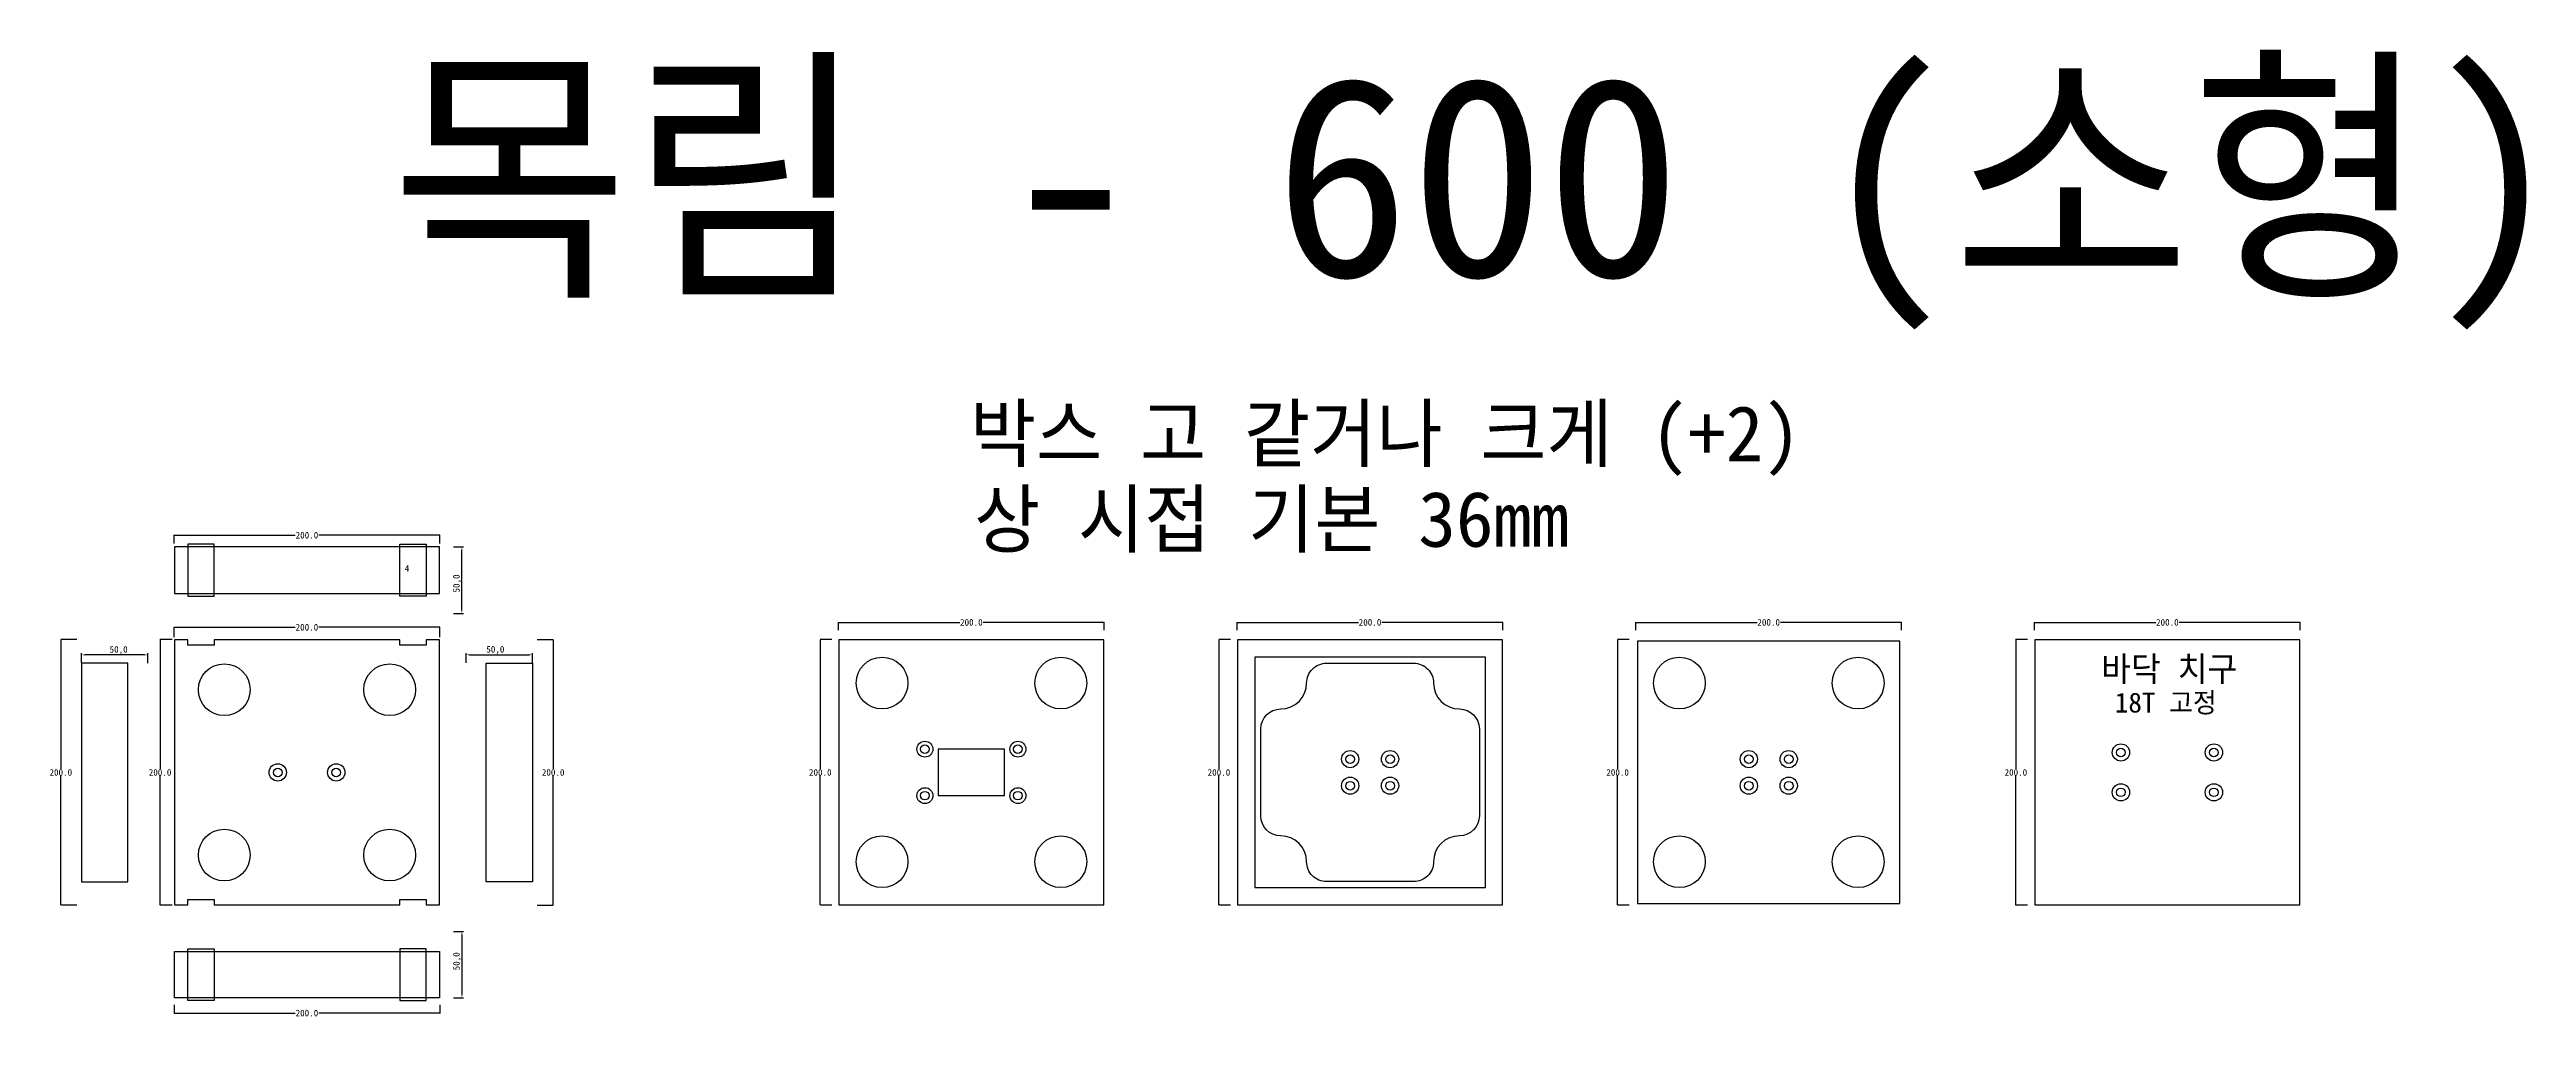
# Model space of a CAD drawing. Header units: millimetres. Extents: x 494 to 2358, y 180 to 909.
import ezdxf

# ---------------------------------------------------------------- set-up
doc = ezdxf.new("R2010")
doc.units = ezdxf.units.MM
for name, color, linetype in [('TEXT', 7, 'Continuous'), ('볼트 구멍', 7, 'Continuous'), ('치구', 7, 'Continuous'), ('치수', 7, 'Continuous')]:
    doc.layers.add(name, color=color, linetype=linetype)
doc.dimstyles.new('ISO-25', dxfattribs={"dimtxt": 2.5, "dimasz": 2.5, "dimexe": 1.25, "dimexo": 0.625, "dimtad": 1, "dimtxsty": 'Standard', "dimcen": 2.5, "dimadec": 0, "dimazin": 0, "dimtfac": 1, "dimtmove": 0, "dimatfit": 3, "dimfxl": 0, "dimarcsym": 0})
doc.dimstyles.get("Standard").update_dxf_attribs({"dimtxt": 7, "dimasz": 0.18, "dimexe": 0.18, "dimexo": 0.0625, "dimgap": 0.09, "dimtad": 0, "dimtih": 1, "dimtoh": 1, "dimdec": 1, "dimzin": 0, "dimdsep": 46, "dimtxsty": 'Standard', "dimcen": 0.09, "dimadec": 0, "dimazin": 0, "dimtfac": 1, "dimtdec": 1, "dimtofl": 0, "dimtmove": 0, "dimatfit": 3, "dimfxl": 0, "dimtolj": 1, "dimtzin": 0, "dimarcsym": 0})

# ---------------------------------------------------------------- blocks, each defined once
blk = doc.blocks.new('*D20')
at = {"layer": 'Defpoints', "color": 0}
for p in [(1387.8, 471.9), (1587.8, 477.8), (1587.8, 471.9)]:
    blk.add_point(p, dxfattribs=at)
at = {"layer": '치수', "color": 0, "lineweight": -2}
for p, q in [((1387.8, 472), (1387.8, 478)), ((1388, 477.8), (1479, 477.8)), ((1587.7, 477.8), (1496.7, 477.8)), ((1587.8, 472), (1587.8, 478))]:
    blk.add_line(p, q, dxfattribs=at)
at = {"layer": '치수', "color": 0}
for points in [[(1388, 477.9), (1388, 477.8), (1387.8, 477.8)], [(1587.7, 477.9), (1587.7, 477.8), (1587.8, 477.8)]]:
    blk.add_solid(points, dxfattribs=at)
at = {"layer": '치수', "color": 0, "insert": (1487.8, 477.8), "char_height": 5, "attachment_point": 5}
blk.add_mtext('\\A1;200.0', dxfattribs=at)
blk = doc.blocks.new('*D21')
at = {"layer": 'Defpoints', "color": 0}
for p in [(787.8, 543.4), (587.8, 537), (787.8, 537)]:
    blk.add_point(p, dxfattribs=at)
at = {"layer": '치수', "color": 0, "lineweight": -2}
for p, q in [((587.8, 537.1), (587.8, 543.6)), ((588, 543.4), (679, 543.4)), ((787.7, 543.4), (696.7, 543.4)), ((787.8, 537.1), (787.8, 543.6))]:
    blk.add_line(p, q, dxfattribs=at)
at = {"layer": '치수', "color": 0}
for points in [[(588, 543.4), (588, 543.4), (587.8, 543.4)], [(787.7, 543.4), (787.7, 543.4), (787.8, 543.4)]]:
    blk.add_solid(points, dxfattribs=at)
at = {"layer": '치수', "color": 0, "insert": (687.8, 543.4), "char_height": 5, "attachment_point": 5}
blk.add_mtext('\\A1;200.0', dxfattribs=at)
blk = doc.blocks.new('*D22')
at = {"layer": 'Defpoints', "color": 0}
for p in [(587.8, 466.7), (787.8, 474.1), (787.8, 466.7)]:
    blk.add_point(p, dxfattribs=at)
at = {"layer": '치수', "color": 0, "lineweight": -2}
for p, q in [((587.8, 466.7), (587.8, 474.2)), ((588, 474.1), (679, 474.1)), ((787.7, 474.1), (696.7, 474.1)), ((787.8, 466.7), (787.8, 474.2))]:
    blk.add_line(p, q, dxfattribs=at)
at = {"layer": '치수', "color": 0}
for points in [[(588, 474.1), (588, 474), (587.8, 474.1)], [(787.7, 474.1), (787.7, 474), (787.8, 474.1)]]:
    blk.add_solid(points, dxfattribs=at)
at = {"layer": '치수', "color": 0, "insert": (687.8, 474.1), "char_height": 5, "attachment_point": 5}
blk.add_mtext('\\A1;200.0', dxfattribs=at)
blk = doc.blocks.new('*D23')
at = {"layer": 'Defpoints', "color": 0}
for p in [(587.8, 190), (787.8, 190), (787.8, 183.6)]:
    blk.add_point(p, dxfattribs=at)
at = {"layer": '치수', "color": 0, "lineweight": -2}
for p, q in [((587.8, 189.9), (587.8, 183.4)), ((787.8, 189.9), (787.8, 183.4)), ((588, 183.6), (679, 183.6)), ((787.7, 183.6), (696.7, 183.6))]:
    blk.add_line(p, q, dxfattribs=at)
at = {"layer": '치수', "color": 0}
for points in [[(588, 183.6), (588, 183.5), (587.8, 183.6)], [(787.7, 183.6), (787.7, 183.5), (787.8, 183.6)]]:
    blk.add_solid(points, dxfattribs=at)
at = {"layer": '치수', "color": 0, "insert": (687.8, 183.6), "char_height": 5, "attachment_point": 5}
blk.add_mtext('\\A1;200.0', dxfattribs=at)
blk = doc.blocks.new('*D24')
at = {"layer": 'Defpoints', "color": 0}
for p in [(586.4, 464.8), (577.3, 264.8), (586.4, 264.8)]:
    blk.add_point(p, dxfattribs=at)
at = {"layer": '치수', "color": 0, "lineweight": -2}
for p, q in [((586.3, 464.8), (577.1, 464.8)), ((577.3, 464.7), (577.3, 367.4)), ((577.3, 265), (577.3, 362.2)), ((586.3, 264.8), (577.1, 264.8))]:
    blk.add_line(p, q, dxfattribs=at)
at = {"layer": '치수', "color": 0}
for points in [[(577.3, 464.7), (577.3, 464.7), (577.3, 464.8)], [(577.3, 265), (577.3, 265), (577.3, 264.8)]]:
    blk.add_solid(points, dxfattribs=at)
at = {"layer": '치수', "color": 0, "insert": (577.3, 364.8), "char_height": 5, "attachment_point": 5}
blk.add_mtext('\\A1;200.0', dxfattribs=at)
blk = doc.blocks.new('*D25')
at = {"layer": 'Defpoints', "color": 0}
for p in [(514.7, 464.8), (502.6, 264.8), (514.7, 264.8)]:
    blk.add_point(p, dxfattribs=at)
at = {"layer": '치수', "color": 0, "lineweight": -2}
for p, q in [((514.6, 464.8), (502.5, 464.8)), ((502.6, 464.7), (502.6, 367.4)), ((502.6, 265), (502.6, 362.2)), ((514.6, 264.8), (502.5, 264.8))]:
    blk.add_line(p, q, dxfattribs=at)
at = {"layer": '치수', "color": 0}
for points in [[(502.6, 464.7), (502.7, 464.7), (502.6, 464.8)], [(502.6, 265), (502.7, 265), (502.6, 264.8)]]:
    blk.add_solid(points, dxfattribs=at)
at = {"layer": '치수', "color": 0, "insert": (502.6, 364.8), "char_height": 5, "attachment_point": 5}
blk.add_mtext('\\A1;200.0', dxfattribs=at)
blk = doc.blocks.new('*D26')
at = {"layer": 'Defpoints', "color": 0}
for p in [(518.1, 453.3), (518.1, 446.6), (568.1, 446.5)]:
    blk.add_point(p, dxfattribs=at)
at = {"layer": '치수', "color": 0, "lineweight": -2}
for p, q in [((518.1, 447.3), (518.1, 454.6)), ((565.6, 453.3), (520.6, 453.3)), ((568.1, 447.2), (568.1, 454.6))]:
    blk.add_line(p, q, dxfattribs=at)
at = {"layer": '치수', "color": 0}
for points in [[(520.6, 453.7), (520.6, 452.9), (518.1, 453.3)], [(565.6, 453.7), (565.6, 452.9), (568.1, 453.3)]]:
    blk.add_solid(points, dxfattribs=at)
at = {"layer": '치수', "color": 0, "insert": (546.1, 456.8), "char_height": 5, "attachment_point": 5}
blk.add_mtext('50,0', dxfattribs=at)
blk = doc.blocks.new('*D27')
at = {"layer": 'Defpoints', "color": 0}
for p in [(861, 464.8), (861, 264.8), (873.1, 264.8)]:
    blk.add_point(p, dxfattribs=at)
at = {"layer": '치수', "color": 0, "lineweight": -2}
for p, q in [((861.1, 464.8), (873.2, 464.8)), ((873.1, 464.7), (873.1, 367.4)), ((873.1, 265), (873.1, 362.2)), ((861.1, 264.8), (873.2, 264.8))]:
    blk.add_line(p, q, dxfattribs=at)
at = {"layer": '치수', "color": 0}
for points in [[(873, 464.7), (873.1, 464.7), (873.1, 464.8)], [(873, 265), (873.1, 265), (873.1, 264.8)]]:
    blk.add_solid(points, dxfattribs=at)
at = {"layer": '치수', "color": 0, "insert": (873.1, 364.8), "char_height": 5, "attachment_point": 5}
blk.add_mtext('\\A1;200.0', dxfattribs=at)
blk = doc.blocks.new('*D28')
at = {"layer": 'Defpoints', "color": 0}
for p in [(1083, 464.8), (1074.1, 264.8), (1083, 264.8)]:
    blk.add_point(p, dxfattribs=at)
at = {"layer": '치수', "color": 0, "lineweight": -2}
for p, q in [((1082.9, 464.8), (1073.9, 464.8)), ((1074.1, 464.7), (1074.1, 367.4)), ((1074.1, 265), (1074.1, 362.2)), ((1082.9, 264.8), (1073.9, 264.8))]:
    blk.add_line(p, q, dxfattribs=at)
at = {"layer": '치수', "color": 0}
for points in [[(1074, 464.7), (1074.1, 464.7), (1074.1, 464.8)], [(1074, 265), (1074.1, 265), (1074.1, 264.8)]]:
    blk.add_solid(points, dxfattribs=at)
at = {"layer": '치수', "color": 0, "insert": (1074.1, 364.8), "char_height": 5, "attachment_point": 5}
blk.add_mtext('\\A1;200.0', dxfattribs=at)
blk = doc.blocks.new('*D29')
at = {"layer": 'Defpoints', "color": 0}
for p in [(1383, 464.8), (1374.1, 264.8), (1383, 264.8)]:
    blk.add_point(p, dxfattribs=at)
at = {"layer": '치수', "color": 0, "lineweight": -2}
for p, q in [((1382.9, 464.8), (1373.9, 464.8)), ((1374.1, 464.7), (1374.1, 367.4)), ((1374.1, 265), (1374.1, 362.2)), ((1382.9, 264.8), (1373.9, 264.8))]:
    blk.add_line(p, q, dxfattribs=at)
at = {"layer": '치수', "color": 0}
for points in [[(1374, 464.7), (1374.1, 464.7), (1374.1, 464.8)], [(1374, 265), (1374.1, 265), (1374.1, 264.8)]]:
    blk.add_solid(points, dxfattribs=at)
at = {"layer": '치수', "color": 0, "insert": (1374.1, 364.8), "char_height": 5, "attachment_point": 5}
blk.add_mtext('\\A1;200.0', dxfattribs=at)
blk = doc.blocks.new('*D30')
at = {"layer": 'Defpoints', "color": 0}
for p in [(797.5, 245.1), (797.5, 195.1), (804.4, 195.1)]:
    blk.add_point(p, dxfattribs=at)
at = {"layer": '치수', "color": 0, "lineweight": -2}
for p, q in [((798.2, 245.1), (805.7, 245.1)), ((804.4, 242.6), (804.4, 197.6)), ((798.2, 195.1), (805.7, 195.1))]:
    blk.add_line(p, q, dxfattribs=at)
at = {"layer": '치수', "color": 0}
for points in [[(804, 242.6), (804.8, 242.6), (804.4, 245.1)], [(804, 197.6), (804.8, 197.6), (804.4, 195.1)]]:
    blk.add_solid(points, dxfattribs=at)
at = {"layer": '치수', "color": 0, "insert": (800.9, 222.6), "char_height": 5, "attachment_point": 5, "rotation": 90}
blk.add_mtext('50,0', dxfattribs=at)
blk = doc.blocks.new('*D31')
at = {"layer": 'Defpoints', "color": 0}
for p in [(1087.8, 471.9), (1287.8, 477.8), (1287.8, 471.9)]:
    blk.add_point(p, dxfattribs=at)
at = {"layer": '치수', "color": 0, "lineweight": -2}
for p, q in [((1087.8, 472), (1087.8, 478)), ((1088, 477.8), (1179, 477.8)), ((1287.7, 477.8), (1196.7, 477.8)), ((1287.8, 472), (1287.8, 478))]:
    blk.add_line(p, q, dxfattribs=at)
at = {"layer": '치수', "color": 0}
for points in [[(1088, 477.9), (1088, 477.8), (1087.8, 477.8)], [(1287.7, 477.9), (1287.7, 477.8), (1287.8, 477.8)]]:
    blk.add_solid(points, dxfattribs=at)
at = {"layer": '치수', "color": 0, "insert": (1187.8, 477.8), "char_height": 5, "attachment_point": 5}
blk.add_mtext('\\A1;200.0', dxfattribs=at)
blk = doc.blocks.new('*D32')
at = {"layer": 'Defpoints', "color": 0}
for p in [(797.5, 534.6), (804.4, 534.6), (797.5, 484.6)]:
    blk.add_point(p, dxfattribs=at)
at = {"layer": '치수', "color": 0, "lineweight": -2}
for p, q in [((798.2, 534.6), (805.7, 534.6)), ((804.4, 487.1), (804.4, 532.1)), ((798.2, 484.6), (805.7, 484.6))]:
    blk.add_line(p, q, dxfattribs=at)
at = {"layer": '치수', "color": 0}
for points in [[(804, 532.1), (804.8, 532.1), (804.4, 534.6)], [(804, 487.1), (804.8, 487.1), (804.4, 484.6)]]:
    blk.add_solid(points, dxfattribs=at)
at = {"layer": '치수', "color": 0, "insert": (800.9, 507.1), "char_height": 5, "attachment_point": 5, "rotation": 90}
blk.add_mtext('50,0', dxfattribs=at)
blk = doc.blocks.new('*D33')
at = {"layer": 'Defpoints', "color": 0}
for p in [(857.6, 453.4), (807.6, 446.6), (857.6, 446.6)]:
    blk.add_point(p, dxfattribs=at)
at = {"layer": '치수', "color": 0, "lineweight": -2}
for p, q in [((807.6, 447.3), (807.6, 454.7)), ((810.1, 453.4), (855.1, 453.4)), ((857.6, 447.3), (857.6, 454.7))]:
    blk.add_line(p, q, dxfattribs=at)
at = {"layer": '치수', "color": 0}
for points in [[(810.1, 453.8), (810.1, 453), (807.6, 453.4)], [(855.1, 453.8), (855.1, 453), (857.6, 453.4)]]:
    blk.add_solid(points, dxfattribs=at)
at = {"layer": '치수', "color": 0, "insert": (829.6, 456.9), "char_height": 5, "attachment_point": 5}
blk.add_mtext('50,0', dxfattribs=at)
blk = doc.blocks.new('*D34')
at = {"layer": 'Defpoints', "color": 0}
for p in [(1982.7, 464.8), (1973.8, 264.8), (1982.7, 264.8)]:
    blk.add_point(p, dxfattribs=at)
at = {"layer": '치수', "color": 0, "lineweight": -2}
for p, q in [((1982.6, 464.8), (1973.6, 464.8)), ((1973.8, 464.7), (1973.8, 367.4)), ((1973.8, 265), (1973.8, 362.2)), ((1982.6, 264.8), (1973.6, 264.8))]:
    blk.add_line(p, q, dxfattribs=at)
at = {"layer": '치수', "color": 0}
for points in [[(1973.8, 464.7), (1973.8, 464.7), (1973.8, 464.8)], [(1973.8, 265), (1973.8, 265), (1973.8, 264.8)]]:
    blk.add_solid(points, dxfattribs=at)
at = {"layer": '치수', "color": 0, "insert": (1973.8, 364.8), "char_height": 5, "attachment_point": 5}
blk.add_mtext('\\A1;200.0', dxfattribs=at)
blk = doc.blocks.new('*D35')
at = {"layer": 'Defpoints', "color": 0}
for p in [(1683, 464.8), (1674.1, 264.8), (1683, 264.8)]:
    blk.add_point(p, dxfattribs=at)
at = {"layer": '치수', "color": 0, "lineweight": -2}
for p, q in [((1682.9, 464.8), (1673.9, 464.8)), ((1674.1, 464.7), (1674.1, 367.4)), ((1674.1, 265), (1674.1, 362.2)), ((1682.9, 264.8), (1673.9, 264.8))]:
    blk.add_line(p, q, dxfattribs=at)
at = {"layer": '치수', "color": 0}
for points in [[(1674, 464.7), (1674.1, 464.7), (1674.1, 464.8)], [(1674, 265), (1674.1, 265), (1674.1, 264.8)]]:
    blk.add_solid(points, dxfattribs=at)
at = {"layer": '치수', "color": 0, "insert": (1674.1, 364.8), "char_height": 5, "attachment_point": 5}
blk.add_mtext('\\A1;200.0', dxfattribs=at)
blk = doc.blocks.new('*D36')
at = {"layer": 'Defpoints', "color": 0}
for p in [(1687.8, 471.9), (1887.8, 477.8), (1887.8, 471.9)]:
    blk.add_point(p, dxfattribs=at)
at = {"layer": '치수', "color": 0, "lineweight": -2}
for p, q in [((1687.8, 472), (1687.8, 478)), ((1688, 477.8), (1779, 477.8)), ((1887.7, 477.8), (1796.7, 477.8)), ((1887.8, 472), (1887.8, 478))]:
    blk.add_line(p, q, dxfattribs=at)
at = {"layer": '치수', "color": 0}
for points in [[(1688, 477.9), (1688, 477.8), (1687.8, 477.8)], [(1887.7, 477.9), (1887.7, 477.8), (1887.8, 477.8)]]:
    blk.add_solid(points, dxfattribs=at)
at = {"layer": '치수', "color": 0, "insert": (1787.8, 477.8), "char_height": 5, "attachment_point": 5}
blk.add_mtext('\\A1;200.0', dxfattribs=at)
blk = doc.blocks.new('*D37')
at = {"layer": 'Defpoints', "color": 0}
for p in [(1987.8, 471.9), (2187.8, 477.8), (2187.8, 471.9)]:
    blk.add_point(p, dxfattribs=at)
at = {"layer": '치수', "color": 0, "lineweight": -2}
for p, q in [((1987.8, 472), (1987.8, 478)), ((1988, 477.8), (2079, 477.8)), ((2187.7, 477.8), (2096.7, 477.8)), ((2187.8, 472), (2187.8, 478))]:
    blk.add_line(p, q, dxfattribs=at)
at = {"layer": '치수', "color": 0}
for points in [[(1988, 477.9), (1988, 477.8), (1987.8, 477.8)], [(2187.7, 477.9), (2187.7, 477.8), (2187.8, 477.8)]]:
    blk.add_solid(points, dxfattribs=at)
at = {"layer": '치수', "color": 0, "insert": (2087.8, 477.8), "char_height": 5, "attachment_point": 5}
blk.add_mtext('\\A1;200.0', dxfattribs=at)

msp = doc.modelspace()

# ---------------------------------------------------------------- linework, layer by layer
at = {"layer": '볼트 구멍', "color": 3}
msp.add_lwpolyline([(1212.85, 347.33), (1212.85, 382.33), (1162.85, 382.33), (1162.85, 347.33)], close=True, dxfattribs=at)
at = {"layer": '볼트 구멍', "color": 6}
for centre, radius in [((1152.85, 382.33), 6), ((1222.85, 382.33), 6), ((1472.85, 374.83), 6.5), ((1502.85, 374.83), 6.5), ((1772.85, 374.83), 6.5), ((1802.85, 374.83), 6.5), ((2052.85, 379.83), 6.5), ((2122.85, 379.83), 6.5), ((1472.85, 354.83), 6.5), ((1502.85, 354.83), 6.5), ((1772.85, 354.83), 6.5), ((1802.85, 354.83), 6.5), ((2052.85, 349.83), 6.5), ((2122.85, 349.83), 6.5), ((1152.85, 347.33), 6), ((1222.85, 347.33), 6)]:
    msp.add_circle(centre, radius, dxfattribs=at)
at = {"layer": '볼트 구멍', "color": 3}
for centre in [(1152.85, 382.33), (1222.85, 382.33), (1472.85, 374.83), (1502.85, 374.83), (1772.85, 374.83), (1802.85, 374.83), (2052.85, 379.83), (2122.85, 379.83), (665.85, 364.83), (709.85, 364.83), (1472.85, 354.83), (1502.85, 354.83), (1772.85, 354.83), (1802.85, 354.83), (1152.85, 347.33), (1222.85, 347.33), (2052.85, 349.83), (2122.85, 349.83)]:
    msp.add_circle(centre, 3.25, dxfattribs=at)
at = {"layer": '볼트 구멍', "color": 2}
for centre in [(665.85, 364.83), (709.85, 364.83)]:
    msp.add_circle(centre, 6.5, dxfattribs=at)
at = {"layer": '치구'}
for points in [[(588.1, 499.58), (787.6, 499.58), (787.6, 534.58), (588.1, 534.58)], [(588.1, 265.08), (598.1, 265.08), (598.1, 269.08), (618.1, 269.08), (618.1, 265.08), (757.6, 265.08), (757.6, 269.08), (777.6, 269.08), (777.6, 265.08), (787.6, 265.08), (787.6, 464.58), (777.6, 464.58), (777.6, 460.58), (757.6, 460.58), (757.6, 464.58), (618.1, 464.58), (618.1, 460.58), (598.1, 460.58), (598.1, 464.58), (588.1, 464.58)], [(1088.1, 464.58), (1088.1, 265.08), (1287.6, 265.08), (1287.6, 464.58)], [(1388.1, 464.58), (1388.1, 265.08), (1587.6, 265.08), (1587.6, 464.58)], [(1401.1, 451.58), (1401.1, 278.08), (1574.6, 278.08), (1574.6, 451.58)], [(1689.1, 463.58), (1689.1, 266.08), (1886.6, 266.08), (1886.6, 463.58)], [(1988.1, 464.58), (1988.1, 265.08), (2187.6, 265.08), (2187.6, 464.58)], [(553.1, 447.18), (518.1, 447.18), (518.1, 282.48), (553.1, 282.48)], [(822.6, 447.18), (857.6, 447.18), (857.6, 282.48), (822.6, 282.48)], [(588.1, 230.08), (787.6, 230.08), (787.6, 195.08), (588.1, 195.08)]]:
    msp.add_lwpolyline(points, close=True, dxfattribs=at)
at = {"layer": '치구', "color": 1}
for points in [[(598.1, 497.58), (618.1, 497.58), (618.1, 536.58), (598.1, 536.58)], [(777.6, 497.58), (757.6, 497.58), (757.6, 536.58), (777.6, 536.58)], [(598.1, 232.08), (618.1, 232.08), (618.1, 193.08), (598.1, 193.08)], [(777.6, 232.08), (757.6, 232.08), (757.6, 193.08), (777.6, 193.08)]]:
    msp.add_lwpolyline(points, close=True, dxfattribs=at)
at = {"layer": '치구'}
msp.add_lwpolyline([(1455.1, 447.08), (1520.6, 447.08, -0.4142136), (1535.6, 432.08, 0.4142135), (1555.1, 412.58, -0.4142134), (1570.1, 397.58), (1570.1, 332.08, -0.4142134), (1555.1, 317.08, 0.4142135), (1535.6, 297.58, -0.4142136), (1520.6, 282.58), (1455.1, 282.58, -0.4142136), (1440.1, 297.58, 0.4142135), (1420.6, 317.08, -0.4142134), (1405.6, 332.08), (1405.6, 397.58, -0.4142134), (1420.6, 412.58, 0.4142135), (1440.1, 432.08, -0.4142136)], format="xyb", close=True, dxfattribs=at)
for centre in [(1120.6, 432.08), (1255.1, 432.08), (1720.6, 432.08), (1855.1, 432.08), (625.6, 427.08), (750.1, 427.08), (625.6, 302.58), (750.1, 302.58), (1120.6, 297.58), (1255.1, 297.58), (1720.6, 297.58), (1855.1, 297.58)]:
    msp.add_circle(centre, 19.5, dxfattribs=at)

# ---------------------------------------------------------------- texts
at = {"layer": 'TEXT', "color": 3}
msp.add_text('목림 - 600 (소형)', height=150, dxfattribs=at).set_placement((750.84, 738.32))
at = {"layer": 'TEXT', "color": 1}
for s, height, p in [('박스 고 같거나 크게 (+2)', 41.6667, (1186.71, 599.14)), ('상 시접 기본 36mm', 41.6667, (1189.86, 534.73)), ('4', 5, (761.41, 515.88))]:
    msp.add_text(s, height=height, dxfattribs=at).set_placement(p)
at = {"layer": 'TEXT', "color": 6, "linetype": 'Continuous'}
msp.add_text('바닥 치구', height=18.75, dxfattribs=at).set_placement((2037.93, 433.42))
at = {"layer": 'TEXT', "color": 6}
msp.add_text('18T 고정', height=15, dxfattribs=at).set_placement((2048.28, 409.92))

# ---------------------------------------------------------------- dimensions: what is measured, and where the dimension line sits
at = {"layer": '치수', "color": 4}
for base, p1, p2, dimstyle, override, picture, middle in [((787.85, 543.4), (587.85, 537.01), (787.85, 537.01), 'Standard', {"dimtxt": 5}, '*D21', (687.85, 543.4)), ((857.6, 453.41), (807.6, 446.63), (857.6, 446.63), 'ISO-25', {"dimtxt": 5, "dimdec": 1, "dimzin": 0, "dimtdec": 1}, '*D33', (829.6, 453.41)), ((787.85, 183.57), (587.85, 189.97), (787.85, 189.97), 'Standard', {"dimtxt": 5}, '*D23', (687.85, 183.57))]:
    dim = msp.add_linear_dim(base=base, p1=p1, p2=p2, dimstyle=dimstyle, override=override, dxfattribs=at)
    dim.commit()
    dim.dimension.update_dxf_attribs({"geometry": picture, "text_midpoint": middle, "dimtype": 160})
for base, p1, p2, angle, picture, middle in [((804.43, 534.58), (797.53, 484.58), (797.53, 534.58), 90, '*D32', (804.43, 507.08)), ((518.1, 453.31), (568.1, 446.53), (518.1, 446.63), 180, '*D26', (546.1, 453.31)), ((804.43, 195.08), (797.53, 245.08), (797.53, 195.08), 270, '*D30', (804.43, 222.58))]:
    dim = msp.add_linear_dim(base=base, p1=p1, p2=p2, angle=angle, dimstyle='ISO-25', override={"dimtxt": 5, "dimdec": 1, "dimzin": 0, "dimtdec": 1}, dxfattribs=at)
    dim.commit()
    dim.dimension.update_dxf_attribs({"geometry": picture, "text_midpoint": middle, "dimtype": 160})
for base, p1, p2, picture, middle in [((787.85, 474.05), (587.85, 466.66), (787.85, 466.66), '*D22', (687.85, 474.05)), ((1287.85, 477.82), (1087.85, 471.94), (1287.85, 471.94), '*D31', (1187.85, 477.82)), ((1587.85, 477.82), (1387.85, 471.94), (1587.85, 471.94), '*D20', (1487.85, 477.82)), ((1887.85, 477.82), (1687.85, 471.94), (1887.85, 471.94), '*D36', (1787.85, 477.82)), ((2187.85, 477.82), (1987.85, 471.94), (2187.85, 471.94), '*D37', (2087.85, 477.82))]:
    dim = msp.add_linear_dim(base=base, p1=p1, p2=p2, dimstyle='Standard', override={"dimtxt": 5}, dxfattribs=at)
    dim.commit()
    dim.dimension.update_dxf_attribs({"geometry": picture, "text_midpoint": middle})
for base, p1, p2, picture, middle in [((502.63, 264.83), (514.7, 464.83), (514.7, 264.83), '*D25', (502.63, 364.83)), ((577.32, 264.83), (586.39, 464.83), (586.39, 264.83), '*D24', (577.32, 364.83)), ((873.07, 264.83), (861, 464.83), (861, 264.83), '*D27', (873.07, 364.83)), ((1074.05, 264.83), (1082.96, 464.83), (1082.96, 264.83), '*D28', (1074.05, 364.83)), ((1374.05, 264.83), (1382.96, 464.83), (1382.96, 264.83), '*D29', (1374.05, 364.83)), ((1674.05, 264.83), (1682.96, 464.83), (1682.96, 264.83), '*D35', (1674.05, 364.83)), ((1973.8, 264.83), (1982.71, 464.83), (1982.71, 264.83), '*D34', (1973.8, 364.83))]:
    dim = msp.add_linear_dim(base=base, p1=p1, p2=p2, angle=90, dimstyle='Standard', override={"dimtxt": 5}, dxfattribs=at)
    dim.commit()
    dim.dimension.update_dxf_attribs({"geometry": picture, "text_midpoint": middle})

doc.saveas('drawing.dxf')
